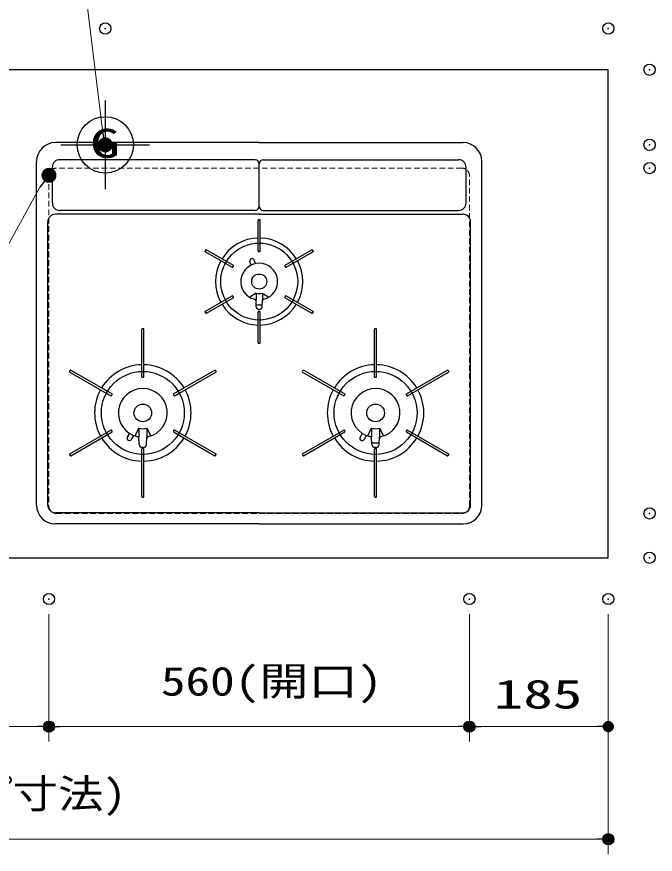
# Model space of a CAD drawing. Units: millimetres, scale not verified. Extents: x -9797 to 9797, y -4555 to 4555.
# Drawn here: x -6462 to -5612, y 590 to 1706 of the extents above; entities that cross this region are included whole.
import ezdxf
from ezdxf.enums import TextEntityAlignment as Align

# ---------------------------------------------------------------- set-up
doc = ezdxf.new("R2010")
doc.units = ezdxf.units.MM
doc.header["$LTSCALE"] = 30
doc.header["$PDMODE"] = 32
doc.header["$PDSIZE"] = 15
for name, pattern in [('USER1', [0.375, 0.25, -0.125]), ('USER2', [2, 1.25, -0.25, 0.25, -0.25]), ('USER3', [2.5, 1.25, -0.25, 0.25, -0.25, 0.25, -0.25])]:
    doc.linetypes.add(name, pattern=pattern)
for name, color, linetype, lineweight in [('0-0_0', 7, 'Continuous', 25), ('0-1_細線ﾚｲﾔｰ', 91, 'Continuous', 5), ('0-2_1', 7, 'Continuous', 25), ('0-3_寸法ﾚｲﾔｰ', 30, 'Continuous', 13), ('0-4_DEFPOINTS', 7, 'Continuous', 25)]:
    doc.layers.add(name, color=color, linetype=linetype, lineweight=lineweight)
doc.styles.add('ＭＳ ゴシック', font='')
doc.styles.get('ＭＳ ゴシック').set_extended_font_data('MS Gothic')

# ---------------------------------------------------------------- blocks, each defined once
blk = doc.blocks.new('_DOT')
at = {"layer": '0-0_0', "color": 30}
blk.add_line((-15, 0), (-30, 0), dxfattribs=at)
for points in [[(0, 0), (-15, 0), (-14.88, 1.88)], [(0, 0), (-14.88, -1.88), (-15, 0)], [(0, 0), (-14.88, 1.88), (-14.53, 3.73)], [(0, 0), (-14.53, -3.73), (-14.88, -1.88)], [(0, 0), (-14.53, 3.73), (-13.95, 5.52)], [(0, 0), (-13.95, -5.52), (-14.53, -3.73)], [(0, 0), (-13.95, 5.52), (-13.14, 7.23)], [(0, 0), (-13.14, -7.23), (-13.95, -5.52)], [(0, 0), (-13.14, 7.23), (-12.14, 8.82)], [(0, 0), (-12.14, -8.82), (-13.14, -7.23)], [(0, 0), (-12.14, 8.82), (-10.93, 10.27)], [(0, 0), (-10.93, -10.27), (-12.14, -8.82)], [(0, 0), (-10.93, 10.27), (-9.56, 11.56)], [(0, 0), (-9.56, -11.56), (-10.93, -10.27)], [(0, 0), (-9.56, 11.56), (-8.04, 12.66)], [(0, 0), (-8.04, -12.66), (-9.56, -11.56)], [(0, 0), (-8.04, 12.66), (-6.39, 13.57)], [(0, 0), (-6.39, -13.57), (-8.04, -12.66)], [(0, 0), (-6.39, 13.57), (-4.64, 14.27)], [(0, 0), (-4.64, -14.27), (-6.39, -13.57)], [(0, 0), (-4.64, 14.27), (-2.81, 14.73)], [(0, 0), (-2.81, -14.73), (-4.64, -14.27)], [(0, 0), (-2.81, 14.73), (-0.94, 14.97)], [(0, 0), (-0.94, -14.97), (-2.81, -14.73)], [(0, 0), (-0.94, 14.97), (0.94, 14.97)], [(0, 0), (0.94, -14.97), (-0.94, -14.97)], [(0, 0), (0.94, 14.97), (2.81, 14.73)], [(0, 0), (2.81, 14.73), (4.64, 14.27)], [(0, 0), (4.64, 14.27), (6.39, 13.57)], [(0, 0), (6.39, 13.57), (8.04, 12.66)], [(0, 0), (8.04, 12.66), (9.56, 11.56)], [(0, 0), (9.56, 11.56), (10.93, 10.27)], [(0, 0), (10.93, 10.27), (12.14, 8.82)], [(0, 0), (12.14, 8.82), (13.14, 7.23)], [(0, 0), (13.14, 7.23), (13.95, 5.52)], [(0, 0), (13.95, 5.52), (14.53, 3.73)], [(0, 0), (14.53, 3.73), (14.88, 1.88)], [(0, 0), (14.88, 1.88), (15, 0)], [(0, 0), (2.81, -14.73), (0.94, -14.97)], [(0, 0), (4.64, -14.27), (2.81, -14.73)], [(0, 0), (6.39, -13.57), (4.64, -14.27)], [(0, 0), (8.04, -12.66), (6.39, -13.57)], [(0, 0), (9.56, -11.56), (8.04, -12.66)], [(0, 0), (10.93, -10.27), (9.56, -11.56)], [(0, 0), (12.14, -8.82), (10.93, -10.27)], [(0, 0), (13.14, -7.23), (12.14, -8.82)], [(0, 0), (13.95, -5.52), (13.14, -7.23)], [(0, 0), (14.53, -3.73), (13.95, -5.52)], [(0, 0), (14.88, -1.88), (14.53, -3.73)], [(0, 0), (15, 0), (14.88, -1.88)]]:
    blk.add_solid(points, dxfattribs=at)
blk = doc.blocks.new('A$C5C1B38B4')
at = {"layer": '0-0_0', "color": 1}
for p, q in [((0, 1773.4), (0, -1773.4)), ((-1773.4, 0), (1773.4, 0))]:
    blk.add_line(p, q, dxfattribs=at)
blk.add_circle((0, 0), 1125, dxfattribs=at)
at = {"layer": '0-0_0', "color": 1, "style": 'ＭＳ ゴシック', "width": 1.5}
blk.add_text('G', height=1155, dxfattribs=at).set_placement((-600, -862.9), align=Align.BOTTOM_LEFT)
blk = doc.blocks.new('A$C2FC11245')
at = {"layer": '0-2_1'}
for p, q in [((8895, 15240), (750, 15240)), ((8895, 15240), (17040, 15240)), ((0, 750), (0, 14490)), ((8730, 14557.5), (930, 14557.5)), ((8895, 12697.5), (8895, 14392.5)), ((8895, 12697.5), (8895, 14392.5)), ((9060, 14557.5), (16860, 14557.5)), ((17790, 750), (17790, 14490)), ((630, 12832.5), (630, 14257.5)), ((17160, 12832.5), (17160, 14257.5)), ((8730, 12532.5), (930, 12532.5)), ((9060, 12532.5), (16860, 12532.5)), ((450, 750), (450, 12075)), ((8895, 12375), (750, 12375)), ((8851.5, 10908), (8851.5, 12133.1)), ((8917.5, 12154.1), (8872.5, 12154.1)), ((8895, 12375), (17040, 12375)), ((8938.5, 10908), (8938.5, 12133.1)), ((17340, 750), (17340, 12075)), ((6761.4, 10944.8), (6738.9, 10905.8)), ((6746.6, 10877.2), (7815.8, 10259.8)), ((6790.1, 10952.5), (7859.3, 10335.2)), ((8872.5, 10887), (8917.5, 10887)), ((9930.7, 10335.2), (10999.9, 10952.5)), ((9974.2, 10259.8), (11043.4, 10877.2)), ((11051.1, 10905.8), (11028.6, 10944.8)), ((8572.4, 10347.4), (8525.7, 10483.1)), ((8742.6, 10406), (8695.9, 10541.7)), ((7844.5, 10267.5), (7867, 10306.5)), ((9923, 10306.5), (9945.5, 10267.5)), ((6746.6, 8496.8), (7815.8, 9114.2)), ((6790.1, 8421.5), (7859.3, 9038.8)), ((7867, 9067.5), (7844.5, 9106.5)), ((8767.5, 9224.2), (8516.3, 9057.1)), ((8767.5, 9224.2), (8767.5, 8963.1)), ((9022.5, 9224.2), (9273.8, 9057.1)), ((9022.5, 9224.2), (9022.5, 8963.1)), ((9945.5, 9106.5), (9923, 9067.5)), ((9930.7, 9038.8), (10999.9, 8421.5)), ((9974.2, 9114.2), (11043.4, 8496.8)), ((8779.1, 8670.1), (8767.5, 8963.1)), ((9010.9, 8670.1), (9022.5, 8963.1)), ((6738.9, 8468.1), (6761.4, 8429.2)), ((8851.5, 7240.9), (8851.5, 8466)), ((8917.5, 8487), (8872.5, 8487)), ((8906, 8569.2), (8884, 8569.2)), ((8938.5, 7240.9), (8938.5, 8466)), ((11028.6, 8429.2), (11051.1, 8468.1)), ((4201.5, 5883), (4201.5, 7780.5)), ((4267.5, 7801.5), (4222.5, 7801.5)), ((4288.5, 5883), (4288.5, 7780.5)), ((13501.5, 5883), (13501.5, 7780.5)), ((13588.5, 5883), (13588.5, 7780.5)), ((8872.5, 7219.9), (8917.5, 7219.9)), ((1342.5, 6138.7), (1320, 6099.8)), ((1327.7, 6071.1), (2971, 5122.3)), ((1371.2, 6146.4), (3014.5, 5197.7)), ((5475.5, 5197.7), (7118.8, 6146.4)), ((5519, 5122.3), (7162.3, 6071.1)), ((7170, 6099.8), (7147.5, 6138.7)), ((10629.5, 6070), (12271, 5122.3)), ((10673, 6145.4), (12314.5, 5197.7)), ((14775.5, 5197.7), (16418.8, 6146.4)), ((14819, 5122.3), (16462.3, 6071.1)), ((16470, 6099.8), (16447.5, 6138.7)), ((4222.5, 5862), (4267.5, 5862)), ((13522.5, 5862), (13567.5, 5862)), ((2999.7, 5130), (3022.2, 5169)), ((5467.8, 5169), (5490.3, 5130)), ((12299.7, 5130), (12322.2, 5169)), ((14767.8, 5169), (14790.3, 5130)), ((1327.7, 2802.9), (2971, 3751.7)), ((3022.2, 3705), (2999.7, 3744)), ((4087.5, 3827), (3925.1, 3516)), ((4087.5, 3827), (4087.5, 3476.1)), ((4087.5, 3827), (4087.5, 3476.1)), ((4402.5, 3827), (4564.9, 3516)), ((4402.5, 3827), (4402.5, 3476.1)), ((5490.3, 3744), (5467.8, 3705)), ((5519, 3751.7), (7162.3, 2802.9)), ((10627.7, 2802.9), (12271, 3751.7)), ((12322.2, 3705), (12299.7, 3744)), ((13387.5, 3827), (13225.1, 3516)), ((13387.5, 3827), (13387.5, 3476.1)), ((13387.5, 3827), (13387.5, 3476.1)), ((13702.5, 3827), (13864.9, 3516)), ((13702.5, 3827), (13702.5, 3476.1)), ((14790.3, 3744), (14767.8, 3705)), ((14819, 3751.7), (16462.3, 2802.9)), ((1371.2, 2727.6), (3014.5, 3676.3)), ((3710.9, 3621.3), (3626.1, 3464.7)), ((3867.4, 3538.1), (3785, 3380.2)), ((4098.9, 3169.9), (4087.5, 3474.8)), ((4391.1, 3169.9), (4402.5, 3474.8)), ((5475.5, 3676.3), (7118.8, 2727.6)), ((10671.2, 2727.6), (12314.5, 3676.3)), ((13008.5, 3622.6), (12926.1, 3464.7)), ((13167.4, 3538.1), (13085, 3380.2)), ((13398.9, 3169.9), (13387.5, 3474.8)), ((13691.1, 3169.9), (13702.5, 3474.8)), ((14775.5, 3676.3), (16418.8, 2727.6)), ((4272.9, 3054.6), (4217.1, 3054.6)), ((4271.2, 3054.4), (4237.8, 3054.4)), ((13572.9, 3054.6), (13517.1, 3054.6)), ((13571.2, 3054.4), (13537.8, 3054.4)), ((1320, 2774.2), (1342.5, 2735.3)), ((4201.5, 1093.5), (4201.5, 2991)), ((4267.5, 3012), (4222.5, 3012)), ((4288.5, 1093.5), (4288.5, 2991)), ((7147.5, 2735.3), (7170, 2774.2)), ((10620, 2774.2), (10642.5, 2735.3)), ((13501.5, 1093.5), (13501.5, 2991)), ((13567.5, 3012), (13522.5, 3012)), ((13588.5, 1093.5), (13588.5, 2991)), ((16447.5, 2735.3), (16470, 2774.2)), ((4222.5, 1072.5), (4267.5, 1072.5)), ((13522.5, 1072.5), (13567.5, 1072.5)), ((8895, 450), (750, 450)), ((8895, 450), (17040, 450)), ((8895, 0), (750, 0)), ((8895, 0), (17040, 0))]:
    blk.add_line(p, q, dxfattribs=at)
at = {"layer": '0-2_1', "linetype": 'USER2'}
blk.add_line((8895, 13785), (8895, 14145), dxfattribs=at)
blk.add_line((8895, 13785), (8895, 14145), dxfattribs=at)
at = {"layer": '0-2_1', "linetype": 'USER3'}
for p, q in [((8851.9, 12136.6), (8851.5, 12132.5)), ((8853.1, 12140.5), (8851.9, 12136.6)), ((8855, 12144.1), (8853.1, 12140.5)), ((8857.7, 12147.2), (8855, 12144.1)), ((8860.8, 12149.8), (8857.7, 12147.2)), ((8864.5, 12151.7), (8860.8, 12149.8)), ((8868.4, 12152.9), (8864.5, 12151.7)), ((8872.5, 12153.3), (8868.4, 12152.9)), ((8917.5, 12153.3), (8872.5, 12153.3)), ((8921.6, 12152.9), (8917.5, 12153.3)), ((8925.5, 12151.7), (8921.6, 12152.9)), ((8929.2, 12149.8), (8925.5, 12151.7)), ((8932.4, 12147.2), (8929.2, 12149.8)), ((8935, 12144.1), (8932.4, 12147.2)), ((8936.9, 12140.5), (8935, 12144.1)), ((8938.1, 12136.6), (8936.9, 12140.5)), ((8938.5, 12132.5), (8938.1, 12136.6)), ((6736.8, 10893.6), (6737, 10897.7)), ((6737.5, 10889.5), (6736.8, 10893.6)), ((6737, 10897.7), (6737.9, 10901.7)), ((6738.9, 10885.7), (6737.5, 10889.5)), ((6737.9, 10901.7), (6739.6, 10905.4)), ((6741.1, 10882.2), (6738.9, 10885.7)), ((6762.1, 10944.4), (6739.6, 10905.4)), ((6743.8, 10879.2), (6741.1, 10882.2)), ((6747.1, 10876.8), (6743.8, 10879.2)), ((6762.1, 10944.4), (6764.5, 10947.7)), ((6764.5, 10947.7), (6767.5, 10950.6)), ((6767.5, 10950.6), (6771, 10952.7)), ((6771, 10952.7), (6774.8, 10954.2)), ((6774.8, 10954.2), (6778.9, 10954.9)), ((6778.9, 10954.9), (6783, 10954.8)), ((6783, 10954.8), (6786.9, 10953.9)), ((6786.9, 10953.9), (6790.6, 10952.2)), ((10999.4, 10952.2), (11003.1, 10953.9)), ((11003.1, 10953.9), (11007.1, 10954.8)), ((11007.1, 10954.8), (11011.1, 10954.9)), ((11011.1, 10954.9), (11015.2, 10954.2)), ((11015.2, 10954.2), (11019, 10952.7)), ((11019, 10952.7), (11022.5, 10950.6)), ((11022.5, 10950.6), (11025.5, 10947.7)), ((11025.5, 10947.7), (11027.9, 10944.4)), ((11050.4, 10905.4), (11027.9, 10944.4)), ((11046.2, 10879.2), (11042.9, 10876.8)), ((11049, 10882.2), (11046.2, 10879.2)), ((11051.1, 10885.7), (11049, 10882.2)), ((11050.4, 10905.4), (11052.1, 10901.7)), ((11052.5, 10889.5), (11051.1, 10885.7)), ((11052.1, 10901.7), (11053, 10897.7)), ((11053.2, 10893.6), (11052.5, 10889.5)), ((11053, 10897.7), (11053.2, 10893.6)), ((6736.8, 8480.4), (6737.5, 8484.5)), ((6737, 8476.3), (6736.8, 8480.4)), ((6737.9, 8472.3), (6737, 8476.3)), ((6737.5, 8484.5), (6738.9, 8488.3)), ((6739.6, 8468.6), (6737.9, 8472.3)), ((6738.9, 8488.3), (6741.1, 8491.8)), ((6739.6, 8468.6), (6762.1, 8429.6)), ((6741.1, 8491.8), (6743.8, 8494.8)), ((6743.8, 8494.8), (6747.1, 8497.2)), ((6764.5, 8426.3), (6762.1, 8429.6)), ((6767.5, 8423.4), (6764.5, 8426.3)), ((6771, 8421.3), (6767.5, 8423.4)), ((6774.8, 8419.8), (6771, 8421.3)), ((6778.9, 8419.1), (6774.8, 8419.8)), ((6783, 8419.2), (6778.9, 8419.1)), ((6786.9, 8420.1), (6783, 8419.2)), ((6790.6, 8421.8), (6786.9, 8420.1)), ((11003.1, 8420.1), (10999.4, 8421.8)), ((11007.1, 8419.2), (11003.1, 8420.1)), ((11011.1, 8419.1), (11007.1, 8419.2)), ((11015.2, 8419.8), (11011.1, 8419.1)), ((11019, 8421.3), (11015.2, 8419.8)), ((11022.5, 8423.4), (11019, 8421.3)), ((11025.5, 8426.3), (11022.5, 8423.4)), ((11027.9, 8429.6), (11025.5, 8426.3)), ((11027.9, 8429.6), (11050.4, 8468.6)), ((11042.9, 8497.2), (11046.2, 8494.8)), ((11046.2, 8494.8), (11049, 8491.8)), ((11049, 8491.8), (11051.1, 8488.3)), ((11052.1, 8472.3), (11050.4, 8468.6)), ((11051.1, 8488.3), (11052.5, 8484.5)), ((11053, 8476.3), (11052.1, 8472.3)), ((11052.5, 8484.5), (11053.2, 8480.4)), ((11053.2, 8480.4), (11053, 8476.3)), ((13501.9, 7782.4), (13501.5, 7778.4)), ((13503.1, 7786.2), (13501.9, 7782.4)), ((13505, 7789.7), (13503.1, 7786.2)), ((13507.7, 7792.8), (13505, 7789.7)), ((13510.8, 7795.4), (13507.7, 7792.8)), ((13514.5, 7797.2), (13510.8, 7795.4)), ((13518.4, 7798.4), (13514.5, 7797.2)), ((13522.5, 7798.8), (13518.4, 7798.4)), ((13567.5, 7798.8), (13522.5, 7798.8)), ((13571.6, 7798.4), (13567.5, 7798.8)), ((13575.5, 7797.2), (13571.6, 7798.4)), ((13579.2, 7795.4), (13575.5, 7797.2)), ((13582.4, 7792.8), (13579.2, 7795.4)), ((13585, 7789.7), (13582.4, 7792.8)), ((13586.9, 7786.2), (13585, 7789.7)), ((13588.1, 7782.4), (13586.9, 7786.2)), ((13588.5, 7778.4), (13588.1, 7782.4)), ((8851.5, 7241.5), (8851.9, 7237.4)), ((8851.9, 7237.4), (8853.1, 7233.5)), ((8853.1, 7233.5), (8855, 7229.9)), ((8855, 7229.9), (8857.7, 7226.8)), ((8857.7, 7226.8), (8860.8, 7224.2)), ((8860.8, 7224.2), (8864.5, 7222.3)), ((8864.5, 7222.3), (8868.4, 7221.1)), ((8868.4, 7221.1), (8872.5, 7220.7)), ((8872.5, 7220.7), (8917.5, 7220.7)), ((8917.5, 7220.7), (8921.6, 7221.1)), ((8921.6, 7221.1), (8925.5, 7222.3)), ((8925.5, 7222.3), (8929.2, 7224.2)), ((8929.2, 7224.2), (8932.4, 7226.8)), ((8932.4, 7226.8), (8935, 7229.9)), ((8935, 7229.9), (8936.9, 7233.5)), ((8936.9, 7233.5), (8938.1, 7237.4)), ((8938.1, 7237.4), (8938.5, 7241.5)), ((1326.3, 6072.4), (1323.5, 6075.3)), ((1329.5, 6070), (1326.3, 6072.4)), ((1365.4, 6147.9), (1369.3, 6147)), ((1369.3, 6147), (1373, 6145.4)), ((10619.5, 6086.6), (10619.7, 6090.7)), ((10620.1, 6082.6), (10619.5, 6086.6)), ((10619.7, 6090.7), (10620.6, 6094.7)), ((10621.5, 6078.8), (10620.1, 6082.6)), ((10620.6, 6094.7), (10622.4, 6098.4)), ((10623.5, 6075.3), (10621.5, 6078.8)), ((10644.9, 6137.4), (10622.4, 6098.4)), ((10626.3, 6072.4), (10623.5, 6075.3)), ((10629.5, 6070), (10626.3, 6072.4)), ((10644.9, 6137.4), (10647.2, 6140.7)), ((10647.2, 6140.7), (10650.2, 6143.6)), ((10650.2, 6143.6), (10653.7, 6145.8)), ((10653.7, 6145.8), (10657.4, 6147.3)), ((10657.4, 6147.3), (10661.4, 6148)), ((10661.4, 6148), (10665.4, 6147.9)), ((10665.4, 6147.9), (10669.3, 6147)), ((10669.3, 6147), (10673, 6145.4)), ((16417, 6145.4), (16420.7, 6147)), ((16420.7, 6147), (16424.6, 6147.9)), ((16463.8, 6072.4), (16460.5, 6070)), ((16466.5, 6075.3), (16463.8, 6072.4))]:
    blk.add_line(p, q, dxfattribs=at)
at = {"layer": '0-2_1'}
for centre, radius in [((8895, 9687), 1537.5), ((8895, 9687), 300), ((4245, 4437), 1657.5), ((13545, 4437), 1657.5), ((4245, 4437), 352.5), ((13545, 4437), 352.5)]:
    blk.add_circle(centre, radius, dxfattribs=at)
for centre, radius, start, end in [((750, 14490), 750, 90, 180), ((17040, 14490), 750, 0, 90), ((930, 14257.5), 300, 90, 180), ((8730, 14392.5), 165, 0, 90), ((9060, 14392.5), 165, 90, 180), ((16860, 14257.5), 300, 0, 90), ((930, 12832.5), 300, 180, 270), ((16860, 12832.5), 300, 270, 0), ((8730, 12697.5), 165, 270, 0), ((9060, 12697.5), 165, 180, 270), ((750, 12075), 300, 90, 180), ((8872.5, 12133.1), 21, 90, 180), ((8917.5, 12133.1), 21, 0, 90), ((17040, 12075), 300, 0, 90), ((8895, 9687), 1740, 91.43254, 148.56746), ((8895, 9687), 1740, 31.43254, 88.56746), ((6757.1, 10895.3), 21, 150, 240), ((6779.6, 10934.3), 21, 60, 150), ((8872.5, 10908), 21, 180, 270), ((8917.5, 10908), 21, 270, 0), ((11010.4, 10934.3), 21, 30, 120), ((11032.9, 10895.3), 21, 300, 30), ((8895, 9687), 1740, 151.43254, 208.56746), ((8895, 9687), 735, 90, 254.91654), ((8610.8, 10512.4), 90, 19, 199), ((8895, 9687), 735, 285.08346, 90), ((8895, 9687), 1740, 331.43254, 28.56746), ((7826.3, 10278), 21, 240, 330), ((7848.8, 10317), 21, 330, 60), ((9941.2, 10317), 21, 120, 210), ((9963.7, 10278), 21, 210, 300), ((7826.3, 9096), 21, 30, 120), ((7848.8, 9057), 21, 300, 30), ((8895, 9687), 480, 254.59591, 285.40409), ((9941.2, 9057), 21, 150, 240), ((9963.7, 9096), 21, 60, 150), ((8895, 9687), 1740, 211.43254, 268.56746), ((8680.3, 8890.4), 90, 2.27146, 74.91654), ((8895, 9687), 930, 262.70465, 277.29535), ((8895, 9687), 1740, 271.43254, 328.56746), ((9109.7, 8890.4), 90, 105.08346, 177.72854), ((6757.1, 8478.6), 21, 120, 210), ((6779.6, 8439.7), 21, 210, 300), ((8884, 8674.2), 105, 182.27146, 270), ((8872.5, 8466), 21, 90, 180), ((8906, 8674.2), 105, 270, 357.72854), ((8917.5, 8466), 21, 0, 90), ((11010.4, 8439.7), 21, 240, 330), ((11032.9, 8478.6), 21, 330, 60), ((4222.5, 7780.5), 21, 90, 180), ((4267.5, 7780.5), 21, 0, 90), ((8872.5, 7240.9), 21, 180, 270), ((8917.5, 7240.9), 21, 270, 0), ((4245, 4437), 1927.5, 91.29317, 148.70683), ((4245, 4437), 1927.5, 31.29317, 88.70683), ((13545, 4437), 1927.5, 91.29317, 148.70683), ((13545, 4437), 1927.5, 31.29317, 88.70683), ((1338.2, 6089.3), 21, 150, 240), ((1360.7, 6128.2), 21, 60, 150), ((7129.3, 6128.2), 21, 30, 120), ((7151.8, 6089.3), 21, 300, 30), ((16429.3, 6128.2), 21, 30, 120), ((16451.8, 6089.3), 21, 300, 30), ((4222.5, 5883), 21, 180, 270), ((4267.5, 5883), 21, 270, 0), ((13522.5, 5883), 21, 180, 270), ((13567.5, 5883), 21, 270, 0), ((4245, 4437), 1927.5, 151.29317, 208.70683), ((4245, 4437), 975, 283.28775, 256.71225), ((4245, 4437), 1927.5, 331.29317, 28.70683), ((13545, 4437), 1927.5, 151.29317, 208.70683), ((13545, 4437), 975, 283.28775, 256.71225), ((13545, 4437), 1927.5, 331.29317, 28.70683), ((2981.5, 5140.5), 21, 240, 330), ((3004, 5179.5), 21, 330, 60), ((5486, 5179.5), 21, 120, 210), ((5508.5, 5140.5), 21, 210, 300), ((12281.5, 5140.5), 21, 240, 330), ((12304, 5179.5), 21, 330, 60), ((14786, 5179.5), 21, 120, 210), ((14808.5, 5140.5), 21, 210, 300), ((2981.5, 3733.5), 21, 30, 120), ((3004, 3694.5), 21, 300, 30), ((4245, 4437), 630, 255.52249, 284.47751), ((5486, 3694.5), 21, 150, 240), ((5508.5, 3733.5), 21, 60, 150), ((12281.5, 3733.5), 21, 30, 120), ((12304, 3694.5), 21, 300, 30), ((13545, 4437), 630, 255.52249, 284.47751), ((14786, 3694.5), 21, 150, 240), ((14808.5, 3733.5), 21, 60, 150), ((4245, 4437), 1927.5, 211.29317, 268.70683), ((3705.6, 3422.5), 90, 152, 242), ((3705.6, 3422.5), 90, 242, 332), ((4000.2, 3400.5), 90, 2.14423, 76.71225), ((4245, 4437), 1927.5, 271.29317, 328.70683), ((4489.8, 3400.5), 90, 103.28775, 177.85577), ((13545, 4437), 1927.5, 211.29317, 268.70683), ((13005.6, 3422.5), 90, 152, 242), ((13005.6, 3422.5), 90, 242, 332), ((13300.2, 3400.5), 90, 2.14423, 76.71225), ((13545, 4437), 1927.5, 271.29317, 328.70683), ((13789.8, 3400.5), 90, 103.28775, 177.85577), ((4218.8, 3174.4), 120, 182.14423, 270), ((4271.2, 3174.4), 120, 270, 357.85577), ((13545, 4437), 1200, 262.71538, 277.28462), ((13518.8, 3174.4), 120, 182.14423, 270), ((13571.2, 3174.4), 120, 270, 357.85577), ((1338.2, 2784.7), 21, 120, 210), ((1360.7, 2745.8), 21, 210, 300), ((4222.5, 2991), 21, 90, 180), ((4267.5, 2991), 21, 0, 90), ((7129.3, 2745.8), 21, 240, 330), ((7151.8, 2784.7), 21, 330, 60), ((10638.2, 2784.7), 21, 120, 210), ((10660.7, 2745.8), 21, 210, 300), ((13522.5, 2991), 21, 90, 180), ((13567.5, 2991), 21, 0, 90), ((16429.3, 2745.8), 21, 240, 330), ((16451.8, 2784.7), 21, 330, 60), ((4222.5, 1093.5), 21, 180, 270), ((4267.5, 1093.5), 21, 270, 0), ((13522.5, 1093.5), 21, 180, 270), ((13567.5, 1093.5), 21, 270, 0), ((750, 750), 750, 180, 270), ((750, 750), 300, 180, 270), ((17040, 750), 300, 270, 0), ((17040, 750), 750, 270, 0)]:
    blk.add_arc(centre, radius, start, end, dxfattribs=at)
blk = doc.blocks.new('A$C51105A03')
at = {"layer": '0-0_0'}
blk.add_blockref('A$C2FC11245', (0, 0), dxfattribs=at)

msp = doc.modelspace()

# ---------------------------------------------------------------- linework, layer by layer
at = {"layer": '0-0_0'}
msp.add_lwpolyline([(-7474.06, 985), (-5674.06, 985), (-5674.06, 1635), (-7474.06, 1635)], close=True, dxfattribs=at)
at = {"layer": '0-1_細線ﾚｲﾔｰ', "linetype": 'USER1', "lineweight": 9}
for p, q in [((-5869.06, 1504), (-6409.06, 1504)), ((-6419.06, 1494), (-6419.06, 1054)), ((-5859.06, 1054), (-5859.06, 1494)), ((-6409.06, 1044), (-5869.06, 1044))]:
    msp.add_line(p, q, dxfattribs=at)
for centre, start, end in [((-6409.06, 1494), 90, 180), ((-5869.06, 1494), 0, 90), ((-6409.06, 1054), 180, 270), ((-5869.06, 1054), 270, 0)]:
    msp.add_arc(centre, 10, start, end, dxfattribs=at)
at = {"layer": '0-3_寸法ﾚｲﾔｰ'}
for p, q in [((-6419.06, 910), (-6419.06, 740)), ((-6419.06, 910), (-6419.06, 740)), ((-5859.06, 910), (-5859.06, 740)), ((-5859.06, 910), (-5859.06, 740)), ((-5674.06, 910), (-5674.06, 590)), ((-5674.06, 910), (-5674.06, 740)), ((-6824.06, 760), (-6434.06, 760)), ((-5874.06, 760), (-6404.06, 760)), ((-5689.06, 760), (-5844.06, 760)), ((-7459.06, 610), (-5689.06, 610))]:
    msp.add_line(p, q, dxfattribs=at)
for points in [[(-6784.23, 1830.94), (-6381.5, 1830.94), (-6347.87, 1554.63)], [(-6757.26, 1379.57), (-6485.76, 1379.57), (-6431.1, 1478.46)]]:
    msp.add_lwpolyline(points, dxfattribs=at)
at = {"layer": '0-4_DEFPOINTS'}
for p in [(-6344.06, 1690), (-5674.06, 1690), (-5619.06, 1635), (-5619.06, 1535), (-5619.06, 1504), (-5619.06, 1044), (-5619.06, 985), (-6419.06, 930), (-5859.06, 930), (-5674.06, 930), (-6419.06, 760), (-5859.06, 760), (-5674.06, 610)]:
    msp.add_point(p, dxfattribs=at)

# ---------------------------------------------------------------- block references
at = {"layer": '0-0_0', "xscale": 0.03333333, "yscale": 0.03333333}
for name, p in [('A$C5C1B38B4', (-6344.06, 1535)), ('A$C51105A03', (-6435.56, 1030))]:
    msp.add_blockref(name, p, dxfattribs=at)
at = {"layer": '0-3_寸法ﾚｲﾔｰ'}
for p, xscale, yscale, rotation in [((-6344.06, 1535), 0.6666667, 0.6666667, 280.98332), ((-6419.05, 1494.42), 0.6666667, 0.6666667, 52.95119), ((-6419.06, 760), 0.5, 0.5, 180), ((-5859.06, 760), 0.5, 0.5, 180)]:
    msp.add_blockref('_DOT', p, dxfattribs=dict(at, xscale=xscale, yscale=yscale, rotation=rotation))
at = {"layer": '0-3_寸法ﾚｲﾔｰ', "xscale": 0.5, "yscale": 0.5}
for p in [(-6419.06, 760), (-5859.06, 760), (-5674.06, 760), (-5674.06, 610)]:
    msp.add_blockref('_DOT', p, dxfattribs=at)

# ---------------------------------------------------------------- texts
at = {"layer": '0-3_寸法ﾚｲﾔｰ', "style": 'ＭＳ ゴシック'}
for s, height, width, p in [('560(開口)', 38.49, 1.25, (-6269.92, 789.74)), ('185', 38.49, 1.5, (-5826.56, 772.6)), ('1800(トップ寸法)', 38.48, 1.15, (-6798.83, 639.74))]:
    msp.add_text(s, height=height, dxfattribs=dict(at, width=width)).set_placement(p, align=Align.BOTTOM_LEFT)

doc.saveas('drawing.dxf')
